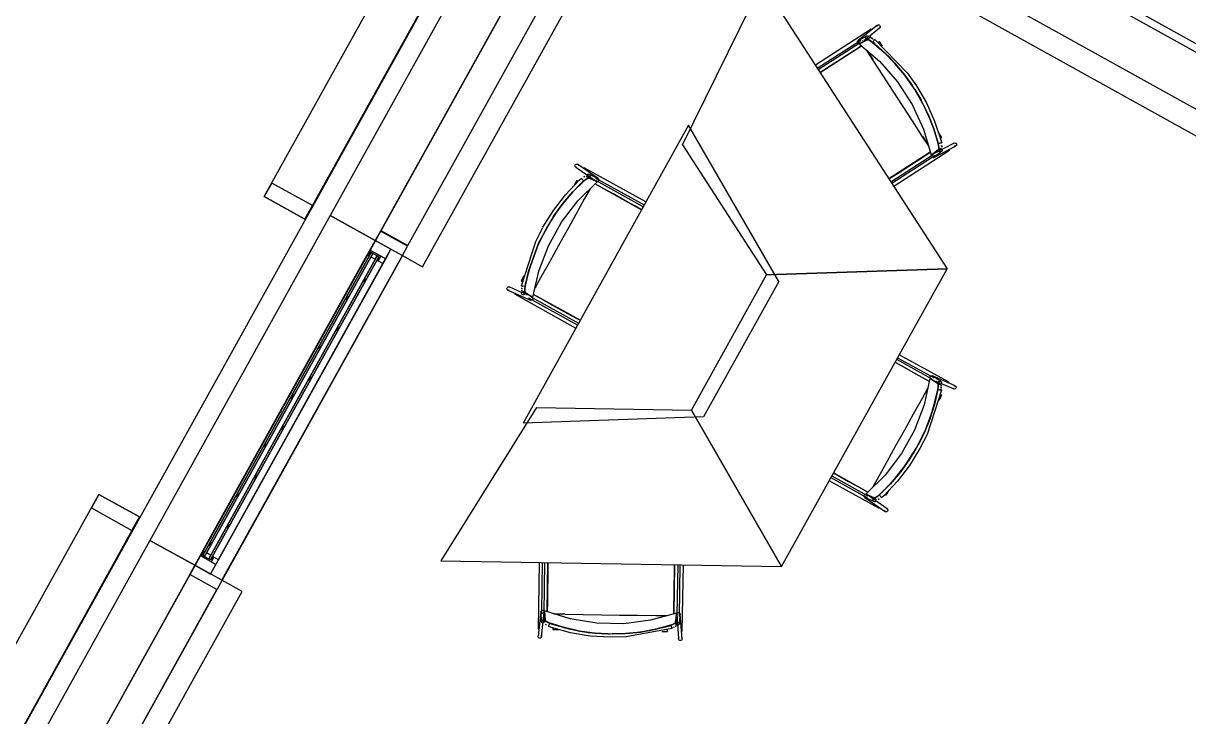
# Model space of a CAD drawing. Header units: metres. Extents: x 2.3 to 42.8, y 0.9 to 31.9.
# Drawn here: x 23.883 to 25.364, y 23.881 to 24.763 of the extents above; entities that cross this region are included whole.
import ezdxf

# ---------------------------------------------------------------- set-up
doc = ezdxf.new("R2010")
doc.units = ezdxf.units.M
for name, color, linetype in [('ARREDI', 9, 'Continuous'), ('INFISSI_VETRATE', 4, 'Continuous'), ('PARETI_STRUTTURE', 7, 'Continuous'), ('PORTE_SCALE', 2, 'Continuous')]:
    doc.layers.add(name, color=color, linetype=linetype)

msp = doc.modelspace()

# ---------------------------------------------------------------- linework, layer by layer
at = {"layer": 'ARREDI'}
for points in [[(25.5648, 26.8977), (21.4984, 19.5741)], [(24.7207, 24.6086), (24.8219, 24.8147), (25.0571, 24.4509)], [(24.9611, 24.7548), (24.9608, 24.7553), (24.9606, 24.7555), (24.9606, 24.7555), (24.9606, 24.7555)], [(24.9614, 24.7543), (24.9611, 24.7548)], [(24.9679, 24.7591), (24.9681, 24.7598), (24.9685, 24.7604), (24.9687, 24.7606), (24.9687, 24.7606), (24.9691, 24.7609), (24.9698, 24.761), (24.9706, 24.761), (24.9713, 24.7607), (24.9718, 24.7601), (24.9721, 24.7594), (24.9722, 24.7587)], [(24.9722, 24.7587), (24.972, 24.758), (24.9716, 24.7574), (24.9714, 24.7572), (24.9714, 24.7572), (24.971, 24.7569), (24.9702, 24.7567)], [(24.9432, 24.7396), (24.9434, 24.7403), (24.9438, 24.7409), (24.944, 24.7411), (24.944, 24.7411), (24.9444, 24.7413), (24.9451, 24.7415), (24.9459, 24.7415), (24.9466, 24.7411), (24.9471, 24.7406)], [(24.9463, 24.7374), (24.9455, 24.7372), (24.9448, 24.7373), (24.9441, 24.7376), (24.9436, 24.7381), (24.9433, 24.7388), (24.9432, 24.7396)], [(24.9625, 24.7389), (24.9605, 24.7404), (24.9586, 24.7415), (24.957, 24.7422), (24.9561, 24.7423), (24.9509, 24.7395), (24.9457, 24.7367), (24.9716, 24.7144), (24.9941, 24.6885), (25.0127, 24.6597), (25.027, 24.6286), (25.0368, 24.5958), (25.0415, 24.5994), (25.0462, 24.603)], [(24.9495, 24.7407), (24.9503, 24.7411)], [(24.9517, 24.7419), (24.9532, 24.7426), (24.957, 24.7447)], [(24.954, 24.7454), (24.9541, 24.7461), (24.9546, 24.7467), (24.955, 24.7471), (24.9552, 24.7472), (24.9558, 24.7473), (24.9559, 24.7473), (24.9566, 24.7473), (24.9573, 24.7469), (24.9578, 24.7464), (24.9581, 24.7457)], [(24.9582, 24.745), (24.958, 24.7443), (24.9576, 24.7436), (24.9571, 24.7433), (24.957, 24.7432), (24.9563, 24.743), (24.9563, 24.743), (24.9555, 24.7431), (24.9549, 24.7434), (24.9544, 24.744), (24.954, 24.7447), (24.954, 24.7454)], [(24.9561, 24.7423), (24.957, 24.7422), (24.9585, 24.7416), (24.9604, 24.7404), (24.9625, 24.7389)], [(24.9608, 24.7447), (24.9593, 24.7454)], [(24.9593, 24.7453), (24.9608, 24.7447)], [(24.9616, 24.7442), (24.9628, 24.7435)], [(24.9627, 24.7436), (24.9616, 24.7442)], [(24.9625, 24.7389), (24.9772, 24.7262), (24.9909, 24.7123), (25.0034, 24.6973), (25.013, 24.6837)], [(24.9626, 24.7393), (24.9627, 24.7395), (24.963, 24.7399), (24.9634, 24.7404)], [(25.013, 24.6837), (25.0034, 24.6973), (24.9909, 24.7122), (24.9773, 24.7261), (24.9626, 24.7388)], [(24.9634, 24.7404), (24.9639, 24.741), (24.9643, 24.7416), (24.9647, 24.7421), (24.965, 24.7425), (24.9652, 24.7427)], [(24.9638, 24.7427), (24.9647, 24.7421)], [(24.9647, 24.7421), (24.9639, 24.7427)], [(24.9652, 24.7427), (24.9652, 24.7427)], [(24.9713, 24.7401), (24.9711, 24.7399), (24.9707, 24.7397), (24.9701, 24.7393), (24.9695, 24.7389)], [(24.9484, 24.7344), (24.9396, 24.7287), (24.9287, 24.7217), (24.9179, 24.7147), (24.907, 24.7077), (24.8962, 24.7007)], [(24.9457, 24.7367), (24.947, 24.7386)], [(24.9551, 24.7286), (24.9627, 24.7169)], [(25.0333, 24.6077), (25.0255, 24.6197), (25.013, 24.6391), (25.0005, 24.6585), (24.9879, 24.6779), (24.9754, 24.6972), (24.9629, 24.7166), (24.9551, 24.7286)], [(25.016, 24.679), (25.0244, 24.6649)], [(25.0243, 24.6649), (25.016, 24.6789)], [(25.0457, 24.6104), (25.0401, 24.629), (25.033, 24.6471), (25.0246, 24.6644)], [(25.0247, 24.6643), (25.0331, 24.647), (25.0401, 24.6289), (25.0457, 24.6102)], [(24.8431, 24.4346), (24.7283, 24.6335), (24.5181, 24.2548)], [(24.7207, 24.6086), (24.8276, 24.4432)], [(25.0257, 24.6194), (25.0333, 24.6077)], [(25.0462, 24.603), (25.0465, 24.6039), (25.0465, 24.6056), (25.0462, 24.6078), (25.0457, 24.6102)], [(25.0457, 24.6102), (25.0463, 24.6077), (25.0465, 24.6055), (25.0465, 24.6038), (25.0462, 24.603)], [(25.0474, 24.6104), (25.0468, 24.6103), (25.0464, 24.6102), (25.0461, 24.6101)], [(25.0501, 24.6111), (25.0503, 24.6111), (25.0503, 24.6111), (25.0503, 24.6111), (25.05, 24.6111), (25.0495, 24.611), (25.0489, 24.6108), (25.0481, 24.6106)], [(25.0486, 24.6166), (25.0492, 24.617), (25.0498, 24.6174), (25.0502, 24.6177), (25.0504, 24.6178)], [(25.0501, 24.6076), (25.0503, 24.6063), (25.0503, 24.6055)], [(25.0503, 24.6063), (25.0501, 24.6076)], [(25.0651, 24.61), (25.0656, 24.6106), (25.066, 24.6108), (25.0662, 24.6109), (25.067, 24.6111), (25.0677, 24.6109)], [(25.0677, 24.6109), (25.0684, 24.6106), (25.0689, 24.61), (25.0691, 24.6093), (25.0691, 24.6085), (25.0689, 24.6078), (25.0684, 24.6073), (25.068, 24.607), (25.0678, 24.6069), (25.0671, 24.6067), (25.0663, 24.6069)], [(24.9832, 24.5652), (24.9866, 24.5674), (24.9994, 24.5756), (25.0122, 24.584), (25.0251, 24.5922), (25.0358, 24.5992)], [(25.0398, 24.5964), (25.0368, 24.5958)], [(25.0368, 24.5958), (25.0398, 24.5964)], [(25.0384, 24.5924), (25.0377, 24.5927), (25.0372, 24.5933), (25.037, 24.594), (25.037, 24.5947), (25.0372, 24.5954), (25.0377, 24.596)], [(25.0409, 24.5955), (25.0412, 24.5948), (25.0412, 24.594), (25.041, 24.5933), (25.0405, 24.5927), (25.0401, 24.5925), (25.0398, 24.5924), (25.0391, 24.5922), (25.0384, 24.5923)], [(25.0499, 24.6038), (25.0453, 24.6002), (25.0441, 24.5993)], [(25.0481, 24.5998), (25.0475, 24.6002), (25.047, 24.6007), (25.0467, 24.6014), (25.0467, 24.6022), (25.0469, 24.6029), (25.0469, 24.6029), (25.0474, 24.6034), (25.0475, 24.6035), (25.048, 24.6038), (25.0487, 24.6039)], [(25.0506, 24.6029), (25.0509, 24.6022), (25.0509, 24.6014), (25.0507, 24.6007), (25.0506, 24.6007), (25.0502, 24.6002), (25.0501, 24.6001), (25.0496, 24.5998), (25.0488, 24.5997), (25.0481, 24.5998)], [(25.0596, 24.6024), (25.0593, 24.6029)], [(25.0601, 24.6017), (25.0599, 24.602), (25.0596, 24.6024)], [(25.0601, 24.6017), (25.0601, 24.6017)], [(24.5843, 24.5816), (24.5843, 24.5823), (24.5845, 24.583), (24.585, 24.5836), (24.5857, 24.584), (24.5864, 24.5841), (24.5872, 24.5839), (24.5876, 24.5837), (24.5876, 24.5837), (24.5878, 24.5836), (24.5883, 24.583), (24.5885, 24.5823)], [(24.5863, 24.5798), (24.5856, 24.5799), (24.5852, 24.5801), (24.5851, 24.5801), (24.585, 24.5803), (24.5845, 24.5809), (24.5843, 24.5816)], [(24.5956, 24.5785), (24.5953, 24.5779)], [(24.596, 24.5792), (24.596, 24.5792), (24.596, 24.5792), (24.5958, 24.5789), (24.5956, 24.5785)], [(24.5208, 24.4285), (24.5205, 24.4261), (24.5204, 24.4238), (24.5205, 24.4221), (24.5209, 24.4213), (24.5258, 24.418), (24.5307, 24.4147), (24.5382, 24.4481), (24.5505, 24.4801), (24.5671, 24.5101), (24.5878, 24.5374), (24.6122, 24.5614), (24.6068, 24.5639), (24.6014, 24.5663)], [(24.5574, 24.5185), (24.5687, 24.534), (24.5814, 24.5488), (24.5952, 24.5625)], [(24.5951, 24.5624), (24.5813, 24.5487), (24.5687, 24.534), (24.5574, 24.5184)], [(24.5882, 24.562), (24.5876, 24.5624), (24.587, 24.5627), (24.5866, 24.5629), (24.5864, 24.5631)], [(24.5924, 24.566), (24.5923, 24.5661), (24.5923, 24.5661), (24.5923, 24.5661), (24.5925, 24.5659), (24.5928, 24.5655), (24.5932, 24.565), (24.5937, 24.5645), (24.5942, 24.5639)], [(24.5942, 24.5639), (24.5947, 24.5634), (24.595, 24.5631), (24.5951, 24.5629)], [(24.6014, 24.5663), (24.6005, 24.5662), (24.599, 24.5654), (24.5971, 24.5641), (24.5952, 24.5625)], [(24.5952, 24.5625), (24.5972, 24.5642), (24.5991, 24.5654), (24.6005, 24.5662), (24.6014, 24.5663)], [(24.5955, 24.5677), (24.5965, 24.5684)], [(24.5966, 24.5684), (24.5955, 24.5677)], [(24.5989, 24.5693), (24.6043, 24.5668), (24.6056, 24.5663)], [(24.6033, 24.5695), (24.6033, 24.5688), (24.603, 24.5681), (24.6026, 24.5675), (24.6019, 24.5672), (24.6012, 24.567), (24.6005, 24.5672), (24.6003, 24.5672), (24.5998, 24.5675), (24.5994, 24.5681), (24.5991, 24.5688)], [(24.5994, 24.5703), (24.5999, 24.5709), (24.6006, 24.5712), (24.6013, 24.5713), (24.6013, 24.5713), (24.602, 24.5712), (24.6021, 24.5712), (24.6026, 24.5708), (24.6031, 24.5702), (24.6033, 24.5695)], [(24.6102, 24.5638), (24.6122, 24.5614)], [(24.6122, 24.5614), (24.6102, 24.5638)], [(24.6105, 24.5652), (24.611, 24.5658), (24.6117, 24.5661), (24.6124, 24.5663), (24.6131, 24.5661), (24.6136, 24.5659), (24.6136, 24.5659), (24.6138, 24.5657), (24.6142, 24.5652), (24.6145, 24.5645)], [(24.6145, 24.5644), (24.6144, 24.5637), (24.6142, 24.563), (24.6137, 24.5624), (24.613, 24.5621), (24.6123, 24.5619)], [(24.6033, 24.5527), (24.5964, 24.5402), (24.5852, 24.5201), (24.574, 24.4999), (24.5628, 24.4797), (24.5516, 24.4595), (24.5404, 24.4394), (24.5334, 24.4269)], [(24.5966, 24.5405), (24.6033, 24.5527)], [(24.6687, 24.5261), (24.6609, 24.5305), (24.6475, 24.5379), (24.6342, 24.5453), (24.6208, 24.5528), (24.6096, 24.559)], [(24.5208, 24.4285), (24.5252, 24.4475), (24.5383, 24.4842), (24.5571, 24.5179)], [(24.557, 24.5179), (24.5383, 24.4842), (24.5252, 24.4476), (24.5209, 24.4287)], [(24.7321, 24.2711), (24.8468, 24.0723), (25.0571, 24.4509)], [(24.8468, 24.0723), (24.7321, 24.2711), (24.8276, 24.4432)], [(24.5005, 24.4238), (24.4998, 24.4236), (24.499, 24.4237), (24.4988, 24.4238), (24.4988, 24.4238), (24.4984, 24.424), (24.4979, 24.4246), (24.4976, 24.4253), (24.4975, 24.426), (24.4978, 24.4267), (24.4982, 24.4273), (24.4988, 24.4278)], [(24.4988, 24.4278), (24.4996, 24.4279), (24.5003, 24.4278), (24.5005, 24.4278), (24.5005, 24.4278), (24.501, 24.4275), (24.5015, 24.427)], [(24.5157, 24.4358), (24.5159, 24.4356), (24.5163, 24.4354), (24.5169, 24.4351), (24.5175, 24.4347)], [(24.5165, 24.4291), (24.5162, 24.4291), (24.5162, 24.4291), (24.5162, 24.4291)], [(24.5168, 24.4279), (24.517, 24.429)], [(24.517, 24.429), (24.5168, 24.4279)], [(24.5184, 24.4287), (24.5177, 24.4289), (24.517, 24.429)], [(24.5204, 24.4284), (24.5202, 24.4284), (24.5197, 24.4285), (24.5191, 24.4286)], [(24.5209, 24.4213), (24.5205, 24.4221), (24.5204, 24.4237), (24.5205, 24.426), (24.5208, 24.4285)], [(24.5334, 24.4268), (24.5402, 24.439)], [(24.8431, 24.4346), (24.7475, 24.2625)], [(24.5075, 24.4198), (24.5072, 24.4193), (24.5071, 24.4191)], [(24.5071, 24.419), (24.5071, 24.419)], [(24.5078, 24.4204), (24.5075, 24.4198)], [(24.5191, 24.4179), (24.5184, 24.4178), (24.5177, 24.4178), (24.5172, 24.4181), (24.517, 24.4182), (24.5166, 24.4187), (24.5165, 24.4187), (24.5163, 24.4194), (24.5162, 24.4201), (24.5164, 24.4208), (24.5169, 24.4214)], [(24.5165, 24.4243), (24.5167, 24.4226)], [(24.5166, 24.4255), (24.5167, 24.4266)], [(24.5167, 24.4265), (24.5166, 24.4253)], [(24.5167, 24.4227), (24.5166, 24.4243)], [(24.5175, 24.4219), (24.5183, 24.422), (24.519, 24.422), (24.5195, 24.4217), (24.5197, 24.4216), (24.5201, 24.4211), (24.5204, 24.4204), (24.5205, 24.4197), (24.5202, 24.419), (24.5198, 24.4184), (24.5191, 24.4179)], [(24.5233, 24.4176), (24.522, 24.4185), (24.5184, 24.421)], [(24.5294, 24.4112), (24.5286, 24.411), (24.5279, 24.4111), (24.5277, 24.4112), (24.5277, 24.4112), (24.5272, 24.4114), (24.5267, 24.412), (24.5264, 24.4127), (24.5264, 24.4134)], [(24.5307, 24.4147), (24.5284, 24.415)], [(24.5298, 24.4149), (24.5303, 24.4144), (24.5306, 24.4137), (24.5307, 24.4129), (24.5304, 24.4122), (24.53, 24.4116), (24.5294, 24.4112)], [(24.5315, 24.4182), (24.5406, 24.4131), (24.5519, 24.4068), (24.5632, 24.4006), (24.5745, 24.3943), (24.5858, 24.388), (24.5906, 24.3854)], [(25.0347, 24.3078), (25.0255, 24.3129), (25.0142, 24.3191), (25.0029, 24.3254), (24.9916, 24.3317)], [(25.0453, 24.2974), (25.0456, 24.2999), (25.0457, 24.3022), (25.0456, 24.3038), (25.0452, 24.3047), (25.0403, 24.308), (25.0354, 24.3113), (25.0279, 24.2779), (25.0157, 24.2458), (24.999, 24.2159), (24.9783, 24.1886), (24.954, 24.1645), (24.9594, 24.1621), (24.9648, 24.1597)], [(25.0354, 24.3112), (25.0377, 24.3109)], [(25.0363, 24.3111), (25.0358, 24.3116), (25.0355, 24.3123), (25.0355, 24.3131), (25.0357, 24.3138), (25.0361, 24.3144), (25.0368, 24.3148)], [(25.0368, 24.3148), (25.0375, 24.315), (25.0382, 24.3149), (25.0385, 24.3148), (25.0385, 24.3148), (25.0389, 24.3145), (25.0394, 24.314), (25.0397, 24.3133), (25.0397, 24.3126)], [(24.9628, 24.1733), (24.9698, 24.1858), (24.9809, 24.2059), (24.9921, 24.2261), (25.0034, 24.2463), (25.0146, 24.2665), (25.0257, 24.2866), (25.0327, 24.2991)], [(25.0453, 24.2974), (25.041, 24.2785), (25.0351, 24.2599), (25.0278, 24.2418), (25.0203, 24.2269)], [(25.0203, 24.2269), (25.0278, 24.2418), (25.0351, 24.2598), (25.0409, 24.2783), (25.0453, 24.2973)], [(25.0327, 24.2991), (25.0259, 24.2869)], [(25.0428, 24.3083), (25.0437, 24.3078)], [(25.0442, 24.3074), (25.0477, 24.305)], [(25.0453, 24.3047), (25.0456, 24.3039), (25.0458, 24.3022), (25.0457, 24.3), (25.0453, 24.2975)], [(25.0486, 24.3041), (25.0479, 24.3039), (25.0471, 24.304), (25.0466, 24.3043), (25.0465, 24.3043), (25.046, 24.3049), (25.0457, 24.3056), (25.0457, 24.3063), (25.0459, 24.307), (25.0464, 24.3076), (25.047, 24.308)], [(25.0457, 24.2976), (25.0459, 24.2975), (25.0464, 24.2975), (25.047, 24.2973)], [(25.047, 24.308), (25.0477, 24.3082), (25.0484, 24.3081), (25.049, 24.3079), (25.0491, 24.3078), (25.0496, 24.3073), (25.0496, 24.3073), (25.0499, 24.3066), (25.0499, 24.3058), (25.0497, 24.3051), (25.0492, 24.3045)], [(25.0477, 24.2972), (25.0485, 24.2971), (25.0491, 24.297)], [(25.0493, 24.2981), (25.0491, 24.297)], [(25.0491, 24.297), (25.0493, 24.298)], [(25.0496, 24.3017), (25.0494, 24.3034)], [(25.0494, 24.3033), (25.0496, 24.3016)], [(25.0495, 24.2994), (25.0495, 24.3007)], [(25.0495, 24.3005), (25.0495, 24.2993)], [(25.0496, 24.2969), (25.0499, 24.2969), (25.0499, 24.2968), (25.0499, 24.2968)], [(25.0583, 24.3056), (25.0586, 24.3062)], [(25.0586, 24.3062), (25.0589, 24.3066), (25.059, 24.3069)], [(25.0591, 24.307), (25.059, 24.3069)], [(25.0673, 24.2982), (25.0666, 24.298), (25.0658, 24.2981), (25.0656, 24.2982), (25.0656, 24.2982), (25.0652, 24.2985), (25.0647, 24.299)], [(25.0656, 24.3022), (25.0663, 24.3023), (25.0671, 24.3023), (25.0673, 24.3022), (25.0673, 24.3022), (25.0677, 24.3019), (25.0683, 24.3014), (25.0685, 24.3007), (25.0686, 24.2999), (25.0684, 24.2992), (25.0679, 24.2986), (25.0673, 24.2982)], [(25.0505, 24.2902), (25.0502, 24.2903), (25.0498, 24.2906), (25.0492, 24.2909), (25.0486, 24.2913)], [(24.5352, 24.2745), (24.4138, 24.0796), (24.8468, 24.0723)], [(24.5352, 24.2745), (24.7321, 24.2711)], [(24.7476, 24.2625), (24.5181, 24.2548)], [(25.0091, 24.2081), (25.0176, 24.222)], [(25.0176, 24.222), (25.0091, 24.208)], [(25.0087, 24.2075), (24.9974, 24.1919), (24.9847, 24.1772), (24.9709, 24.1635)], [(24.971, 24.1636), (24.9848, 24.1772), (24.9975, 24.192), (25.0087, 24.2075)], [(24.9129, 24.1912), (24.9186, 24.1881), (24.932, 24.1806), (24.9453, 24.1732), (24.9565, 24.167)], [(24.9696, 24.1855), (24.9628, 24.1733)], [(24.9517, 24.1615), (24.9517, 24.1623), (24.952, 24.163), (24.9525, 24.1635), (24.9531, 24.1639), (24.9538, 24.164)], [(24.9556, 24.1608), (24.9551, 24.1602), (24.9545, 24.1598), (24.9537, 24.1597), (24.953, 24.1599), (24.9526, 24.1601), (24.9526, 24.1601), (24.9524, 24.1602), (24.9519, 24.1608), (24.9517, 24.1615)], [(24.9559, 24.1622), (24.954, 24.1645)], [(24.954, 24.1645), (24.9559, 24.1622)], [(24.9709, 24.1635), (24.9689, 24.1618), (24.9671, 24.1605), (24.9656, 24.1598), (24.9647, 24.1597)], [(24.9648, 24.1597), (24.9656, 24.1598), (24.9671, 24.1606), (24.969, 24.1619), (24.9709, 24.1635)], [(24.9719, 24.1621), (24.9715, 24.1625), (24.9712, 24.1629), (24.971, 24.163)], [(24.9737, 24.1601), (24.9733, 24.1604), (24.9729, 24.1609), (24.9724, 24.1615), (24.9719, 24.162)], [(24.9779, 24.1639), (24.9785, 24.1636), (24.9791, 24.1633), (24.9795, 24.163), (24.9798, 24.1629)], [(24.9672, 24.1567), (24.9618, 24.1591), (24.9605, 24.1597)], [(24.9628, 24.1564), (24.9628, 24.1572), (24.9631, 24.1579), (24.9636, 24.1585), (24.9642, 24.1588), (24.965, 24.1589), (24.9657, 24.1588), (24.9658, 24.1588), (24.9663, 24.1584), (24.9667, 24.1578), (24.967, 24.1571)], [(24.9667, 24.1557), (24.9662, 24.1551), (24.9656, 24.1547), (24.9649, 24.1546), (24.9648, 24.1546), (24.9641, 24.1548), (24.964, 24.1548), (24.9635, 24.1551), (24.963, 24.1557), (24.9628, 24.1564)], [(24.9706, 24.1583), (24.9696, 24.1576)], [(24.9696, 24.1576), (24.9706, 24.1583)], [(24.9701, 24.1468), (24.9701, 24.1467), (24.9701, 24.1468), (24.9703, 24.1471), (24.9705, 24.1475)], [(24.9705, 24.1475), (24.9708, 24.1481)], [(24.9819, 24.1444), (24.9819, 24.1436), (24.9816, 24.1429), (24.9811, 24.1424), (24.9804, 24.142), (24.9797, 24.1419), (24.979, 24.142), (24.9785, 24.1423), (24.9785, 24.1423), (24.9783, 24.1424), (24.9779, 24.143), (24.9776, 24.1437)], [(24.9798, 24.1462), (24.9805, 24.1461), (24.981, 24.1458), (24.981, 24.1458), (24.9812, 24.1457), (24.9816, 24.1451), (24.9819, 24.1444)], [(24.0261, 24.1266), (23.8044, 23.7273)], [(24.5498, 24.0773), (24.5497, 24.0733), (24.5495, 24.058), (24.5492, 24.0428), (24.549, 24.0275), (24.5488, 24.0147)], [(24.7098, 24.012), (24.7099, 24.0224), (24.7102, 24.0353), (24.7104, 24.0483), (24.7106, 24.0612), (24.7108, 24.0741)], [(24.5428, 24.0125), (24.5421, 24.0127), (24.5415, 24.0131), (24.541, 24.0137), (24.5408, 24.0144), (24.5408, 24.0149), (24.5408, 24.0149), (24.5408, 24.0151), (24.5411, 24.0158), (24.5416, 24.0164)], [(24.5416, 24.0164), (24.5423, 24.0167), (24.5431, 24.0168), (24.5438, 24.0166), (24.5444, 24.0162), (24.5449, 24.0156)], [(24.5442, 24.013), (24.5454, 24.0158)], [(24.5454, 24.0158), (24.5442, 24.013)], [(24.7056, 23.9977), (24.7079, 23.9986), (24.71, 23.9995), (24.7114, 24.0005), (24.712, 24.0011), (24.7126, 24.007), (24.7132, 24.0129), (24.6802, 24.0039), (24.6462, 23.9996), (24.6119, 24.0001), (24.578, 24.0056), (24.5454, 24.0158), (24.5458, 24.0099), (24.5462, 24.004)], [(24.7134, 24.0121), (24.7137, 24.0128), (24.7141, 24.0134), (24.7148, 24.0137), (24.7155, 24.0139), (24.7163, 24.0138), (24.7169, 24.0134)], [(24.7169, 24.0134), (24.7174, 24.0129), (24.7177, 24.0122), (24.7177, 24.0119), (24.7177, 24.0114), (24.7175, 24.0107), (24.717, 24.0101), (24.7163, 24.0097)], [(24.5436, 24.0004), (24.5428, 24.0005), (24.5422, 24.0009), (24.5418, 24.0015), (24.5417, 24.0015), (24.5415, 24.0022), (24.5415, 24.0023), (24.5416, 24.0029), (24.5419, 24.0036), (24.5424, 24.0041)], [(24.5424, 24.0041), (24.5431, 24.0045), (24.5438, 24.0046), (24.5445, 24.0044), (24.5452, 24.004), (24.5456, 24.0034), (24.5456, 24.0034), (24.5458, 24.0028), (24.5458, 24.0026), (24.5458, 24.002), (24.5455, 24.0013)], [(24.5447, 24.0004), (24.5443, 24.0063), (24.5442, 24.0077)], [(24.5443, 24.0044), (24.5443, 24.0044)], [(24.5462, 24.004), (24.5467, 24.0032), (24.5481, 24.0023), (24.5501, 24.0012), (24.5524, 24.0003)], [(24.5524, 24.0003), (24.55, 24.0013), (24.548, 24.0023), (24.5467, 24.0033), (24.5462, 24.004)], [(24.5477, 23.9981), (24.5466, 23.9987)], [(24.5466, 23.9987), (24.5477, 23.9981)], [(24.5507, 23.9962), (24.5506, 23.996), (24.5506, 23.996), (24.5506, 23.996), (24.5507, 23.9963), (24.5509, 23.9968), (24.5511, 23.9974), (24.5514, 23.9981), (24.5516, 23.9988)], [(24.5516, 23.9988), (24.5518, 23.9994), (24.552, 23.9998), (24.5521, 24)], [(24.6091, 23.9877), (24.59, 23.9903), (24.571, 23.9946), (24.5524, 24.0003)], [(24.5525, 24.0003), (24.5711, 23.9945), (24.5901, 23.9903), (24.6091, 23.9877)], [(24.5712, 24.0118), (24.5572, 24.0121)], [(24.5572, 24.0121), (24.5716, 24.0118), (24.5946, 24.0114), (24.6177, 24.011), (24.6408, 24.0106), (24.6638, 24.0103), (24.6869, 24.0099), (24.7012, 24.0096)], [(24.7012, 24.0096), (24.6872, 24.0099)], [(24.712, 24.0012), (24.7115, 24.0005), (24.7101, 23.9996), (24.708, 23.9986), (24.7056, 23.9977)], [(24.7131, 23.998), (24.7126, 23.9985), (24.7123, 23.9992), (24.7123, 23.9998), (24.7123, 23.9999), (24.7125, 24.0006), (24.7125, 24.0006), (24.713, 24.0012), (24.7136, 24.0016), (24.7144, 24.0017), (24.7151, 24.0016), (24.7158, 24.0012)], [(24.7132, 24.0129), (24.714, 24.0108)], [(24.7141, 24.0051), (24.7139, 24.0034), (24.7135, 23.9991)], [(24.7158, 24.0012), (24.7163, 24.0007), (24.7165, 24), (24.7166, 23.9994), (24.7166, 23.9992), (24.7163, 23.9986), (24.7163, 23.9985), (24.7158, 23.998), (24.7152, 23.9976), (24.7145, 23.9975), (24.7137, 23.9976)], [(24.7143, 24.0076), (24.7142, 24.0066)], [(24.5373, 23.9932), (24.5373, 23.9932), (24.5373, 23.9932), (24.5376, 23.9932), (24.5381, 23.9931)], [(24.5407, 23.9817), (24.5401, 23.9813), (24.5393, 23.9812), (24.5386, 23.9814), (24.538, 23.9818), (24.5375, 23.9824), (24.5373, 23.9831), (24.5373, 23.9836), (24.5373, 23.9839), (24.5376, 23.9845), (24.5381, 23.9851)], [(24.5381, 23.9931), (24.5388, 23.9931)], [(24.5409, 23.9849), (24.5414, 23.9843), (24.5416, 23.9836), (24.5416, 23.9831), (24.5415, 23.9829), (24.5412, 23.9822), (24.5407, 23.9817)], [(24.5561, 23.9944), (24.5561, 23.9936), (24.5561, 23.993), (24.5561, 23.9925), (24.5561, 23.9922)], [(24.6097, 23.9876), (24.626, 23.9867)], [(24.626, 23.9867), (24.6097, 23.9876)], [(24.6316, 23.9866), (24.6483, 23.987), (24.6676, 23.989), (24.6867, 23.9926), (24.7055, 23.9977)], [(24.7056, 23.9977), (24.6868, 23.9926), (24.6677, 23.989), (24.6483, 23.987), (24.6316, 23.9866)], [(24.7017, 23.9898), (24.7017, 23.99), (24.7017, 23.9905), (24.7017, 23.9912), (24.7017, 23.9919)], [(24.7017, 23.9898), (24.7017, 23.9897)], [(24.7059, 23.9974), (24.706, 23.9972), (24.7062, 23.9968), (24.7064, 23.9962)], [(24.7064, 23.9962), (24.7066, 23.9955), (24.7068, 23.9948), (24.707, 23.9941), (24.7072, 23.9936), (24.7073, 23.9934)], [(24.708, 23.9945), (24.707, 23.9941)], [(24.707, 23.9941), (24.708, 23.9945)], [(24.7103, 23.9954), (24.7093, 23.9949)], [(24.7094, 23.995), (24.7105, 23.9955)], [(24.7128, 23.9968), (24.7113, 23.9959)], [(24.7114, 23.9959), (24.7128, 23.9968)], [(24.719, 23.9901), (24.7196, 23.9901)], [(24.7196, 23.9901), (24.7202, 23.9901), (24.7204, 23.9901), (24.7205, 23.9901), (24.7205, 23.9901)], [(24.7167, 23.9787), (24.7162, 23.9792), (24.7159, 23.9799), (24.7159, 23.9802), (24.7159, 23.9807), (24.7161, 23.9814), (24.7166, 23.982)], [(24.7194, 23.982), (24.7199, 23.9815), (24.7201, 23.9808), (24.7202, 23.9805), (24.7202, 23.98), (24.7199, 23.9793), (24.7194, 23.9787), (24.7188, 23.9784), (24.7181, 23.9782), (24.7173, 23.9783), (24.7167, 23.9787)]]:
    msp.add_lwpolyline(points, dxfattribs=at)
for points in [[(24.3716, 24.4804), (24.8399, 25.3237), (24.8055, 25.3429), (24.3372, 24.4995)], [(24.6852, 25.3144), (24.2456, 24.5227), (24.246, 24.5225), (24.6856, 25.3142)], [(25.4236, 24.6984), (24.7121, 25.0935), (24.6815, 25.0384), (25.393, 24.6433)], [(24.3435, 24.4637), (24.3502, 24.4759), (24.3302, 24.487), (24.3201, 24.4686), (24.3212, 24.468), (24.3247, 24.4742)], [(24.3233, 24.4717), (24.3214, 24.4682), (24.3228, 24.4674), (24.3247, 24.4709)], [(24.3247, 24.466), (24.3302, 24.463), (24.3327, 24.4675), (24.3272, 24.4705)], [(24.3324, 24.4621), (24.3341, 24.4611), (24.3357, 24.464), (24.334, 24.4649)], [(24.3435, 24.4637), (24.3374, 24.4671), (24.3341, 24.4611), (24.3402, 24.4578)], [(25.0571, 24.451), (24.8276, 24.4432)], [(24.9737, 24.16), (24.9737, 24.16), (24.9739, 24.1599), (24.9739, 24.1598), (24.9738, 24.1599)], [(24.0258, 24.1268), (23.8041, 23.7275), (23.8044, 23.7273), (24.0262, 24.1266)], [(24.1276, 24.0749), (24.1088, 24.0853), (24.1122, 24.0916), (24.1111, 24.0922), (24.1009, 24.0739), (24.1209, 24.0628)], [(24.1102, 24.0878), (24.1116, 24.0871), (24.1135, 24.0905), (24.1121, 24.0913)], [(24.1157, 24.0896), (24.1132, 24.0852), (24.1187, 24.0821), (24.1212, 24.0866)], [(24.1276, 24.0749), (24.1309, 24.0809), (24.1249, 24.0842), (24.1215, 24.0783)], [(24.1232, 24.0852), (24.1216, 24.0823), (24.1233, 24.0814), (24.1249, 24.0842)], [(23.8146, 23.5583), (23.8491, 23.5392), (24.1289, 24.0432), (24.0945, 24.0623)]]:
    msp.add_lwpolyline(points, close=True, dxfattribs=at)
at = {"layer": 'INFISSI_VETRATE'}
for points in [[(24.3137, 24.4332), (24.3197, 24.4392)], [(24.2914, 24.4109), (24.2975, 24.417)], [(24.2789, 24.3706), (24.285, 24.3766)], [(24.2566, 24.3483), (24.2627, 24.3544)], [(24.2442, 24.308), (24.2502, 24.314)], [(24.2219, 24.2857), (24.228, 24.2918)], [(24.2094, 24.2454), (24.2155, 24.2514)], [(24.1871, 24.2231), (24.1932, 24.2292)], [(24.1746, 24.1828), (24.1807, 24.1888)], [(24.1524, 24.1605), (24.1584, 24.1666)], [(24.1399, 24.1202), (24.146, 24.1263)], [(24.1176, 24.0979), (24.1237, 24.104)]]:
    msp.add_lwpolyline(points, dxfattribs=at)
at = {"layer": 'PARETI_STRUTTURE'}
for points in [[(27.0359, 29.4946), (26.8009, 29.0712), (26.5715, 28.6581), (26.0663, 27.7483), (25.7055, 27.0984), (25.5016, 26.7313), (25.1408, 26.0813), (24.2731, 24.5187), (24.0437, 24.1056), (23.759, 23.5927), (23.3981, 22.9428), (22.7559, 21.7862), (22.395, 21.1362), (22.185, 20.7579), (21.9556, 20.3449), (21.4373, 19.4113), (21.0764, 18.7614), (20.5364, 17.7889), (20.1756, 17.139), (19.7671, 16.4034), (19.5378, 15.9903), (18.2075, 13.5945)], [(26.7902, 28.9173), (19.6512, 16.0599)], [(25.1408, 26.0813), (25.1979, 26.0496), (25.1408, 26.0813), (24.2731, 24.5187), (24.3302, 24.487)], [(24.2408, 24.5141), (24.1892, 24.5428), (24.6336, 25.3431)], [(24.6804, 25.3058), (24.2504, 24.5313)], [(26.2115, 24.2722), (24.7427, 25.0878)], [(24.1353, 24.0548), (24.3647, 24.4678), (24.3905, 24.4535), (24.693, 24.9983)], [(24.693, 24.9983), (26.1618, 24.1827), (26.1762, 24.2085)], [(24.9606, 24.7555), (24.8897, 24.7097)], [(24.9687, 24.7606), (24.944, 24.7411)], [(24.9571, 24.7459), (24.9714, 24.7572)], [(24.8921, 24.7061), (24.9474, 24.7418)], [(24.9571, 24.7433), (24.9469, 24.7376)], [(24.9525, 24.7423), (24.9565, 24.7454)], [(24.9547, 24.7437), (24.9532, 24.7427)], [(25.0145, 24.6813), (24.9999, 24.7017), (24.9833, 24.7204), (24.9649, 24.7374), (24.9626, 24.7393)], [(24.9652, 24.7427), (25.0065, 24.7002), (25.0182, 24.6837)], [(24.9752, 24.7341), (24.9714, 24.7401)], [(24.9466, 24.7384), (24.8934, 24.704)], [(24.8958, 24.7004), (24.9484, 24.7344)], [(24.9467, 24.7377), (24.9475, 24.7383)], [(25.0461, 24.6101), (25.0384, 24.634), (25.0284, 24.657), (25.0161, 24.6789), (25.0145, 24.6813)], [(25.0182, 24.6837), (25.0308, 24.6618), (25.0413, 24.6387), (25.0493, 24.6148), (25.0503, 24.6111)], [(25.0504, 24.6178), (25.0463, 24.6242)], [(25.066, 24.6108), (25.0381, 24.5963)], [(25.0401, 24.5925), (25.068, 24.607)], [(25.0358, 24.5992), (24.9832, 24.5652)], [(24.9856, 24.5616), (25.0393, 24.5963)], [(25.0395, 24.5935), (24.9869, 24.5595)], [(24.9893, 24.5559), (25.0601, 24.6017)], [(25.0381, 24.5965), (25.0382, 24.5966), (25.0383, 24.5967), (25.0384, 24.5968), (25.0385, 24.5969), (25.0386, 24.5969), (25.0387, 24.597), (25.0388, 24.5971), (25.0389, 24.5972), (25.039, 24.5972), (25.0391, 24.5973), (25.0392, 24.5974), (25.0393, 24.5975), (25.0395, 24.5976), (25.0395, 24.5976), (25.0397, 24.5977), (25.0398, 24.5978), (25.0399, 24.5979), (25.04, 24.5979), (25.0401, 24.598), (25.0402, 24.5981), (25.0403, 24.5982), (25.0404, 24.5983), (25.0405, 24.5983), (25.0406, 24.5984), (25.0407, 24.5985), (25.0408, 24.5986), (25.0409, 24.5987), (25.041, 24.5987), (25.0411, 24.5988), (25.0412, 24.5989), (25.0413, 24.599), (25.0415, 24.599), (25.0415, 24.5991), (25.0417, 24.5992), (25.0418, 24.5993), (25.0419, 24.5994), (25.042, 24.5994), (25.0421, 24.5995), (25.0422, 24.5996), (25.0423, 24.5997), (25.0424, 24.5997), (25.0425, 24.5998), (25.0426, 24.5999), (25.0427, 24.6), (25.0428, 24.6001), (25.0429, 24.6001), (25.043, 24.6002), (25.0431, 24.6003), (25.0432, 24.6004), (25.0433, 24.6004), (25.0435, 24.6005), (25.0435, 24.6006), (25.0437, 24.6007), (25.0438, 24.6008), (25.0439, 24.6008), (25.044, 24.6009), (25.0441, 24.601), (25.0442, 24.6011), (25.0443, 24.6012), (25.0444, 24.6012), (25.0445, 24.6013), (25.0446, 24.6014), (25.0447, 24.6015), (25.0448, 24.6015), (25.0449, 24.6016), (25.045, 24.6017), (25.0451, 24.6018), (25.0452, 24.6019), (25.0453, 24.6019), (25.0455, 24.602), (25.0455, 24.6021), (25.0457, 24.6022), (25.0458, 24.6022), (25.0459, 24.6023), (25.046, 24.6024), (25.0461, 24.6025), (25.0462, 24.6026), (25.0463, 24.6026), (25.0464, 24.6027), (25.0465, 24.6028), (25.0466, 24.6029), (25.0467, 24.603), (25.0468, 24.603), (25.0469, 24.6031), (25.047, 24.6032), (25.0471, 24.6033), (25.0472, 24.6033), (25.0473, 24.6034), (25.0475, 24.6035), (25.0475, 24.6035)], [(25.0421, 24.5952), (25.0397, 24.5936)], [(25.0501, 24.6001), (25.0407, 24.5931)], [(25.046, 24.6007), (25.0469, 24.6012)], [(24.5852, 24.5801), (24.6111, 24.5623)], [(24.6136, 24.5659), (24.5876, 24.5837)], [(24.6741, 24.5359), (24.596, 24.5792)], [(24.5434, 24.5037), (24.5567, 24.5251), (24.5722, 24.5452), (24.5895, 24.5635), (24.5923, 24.5661)], [(24.5951, 24.5629), (24.5777, 24.5449), (24.5621, 24.5252), (24.5486, 24.5041), (24.5472, 24.5015)], [(24.5863, 24.5631), (24.5826, 24.5564)], [(24.6109, 24.5622), (24.6108, 24.5623), (24.6107, 24.5623), (24.6105, 24.5624), (24.6104, 24.5624), (24.6103, 24.5625), (24.6102, 24.5625), (24.6101, 24.5626), (24.61, 24.5627), (24.6098, 24.5627), (24.6097, 24.5628), (24.6096, 24.5628), (24.6095, 24.5629), (24.6094, 24.5629), (24.6092, 24.563), (24.6091, 24.5631), (24.609, 24.5631), (24.6089, 24.5632), (24.6088, 24.5632), (24.6087, 24.5633), (24.6085, 24.5633), (24.6084, 24.5634), (24.6083, 24.5634), (24.6082, 24.5635), (24.6081, 24.5636), (24.6079, 24.5636), (24.6078, 24.5637), (24.6077, 24.5637), (24.6076, 24.5638), (24.6075, 24.5638), (24.6074, 24.5639), (24.6072, 24.5639), (24.6071, 24.564), (24.607, 24.5641), (24.6069, 24.5641), (24.6068, 24.5642), (24.6066, 24.5642), (24.6065, 24.5643), (24.6064, 24.5643), (24.6063, 24.5644), (24.6062, 24.5645), (24.606, 24.5645), (24.6059, 24.5646), (24.6058, 24.5646), (24.6057, 24.5647), (24.6056, 24.5647), (24.6054, 24.5648), (24.6053, 24.5648), (24.6052, 24.5649), (24.6051, 24.565), (24.605, 24.565), (24.6049, 24.5651), (24.6047, 24.5651), (24.6046, 24.5652), (24.6045, 24.5652), (24.6044, 24.5653), (24.6043, 24.5653), (24.6041, 24.5654), (24.604, 24.5655), (24.6039, 24.5655), (24.6038, 24.5656), (24.6037, 24.5656), (24.6036, 24.5657), (24.6034, 24.5658), (24.6033, 24.5658), (24.6032, 24.5659), (24.6031, 24.5659), (24.603, 24.566), (24.6029, 24.566), (24.6027, 24.5661), (24.6026, 24.5661), (24.6025, 24.5662), (24.6024, 24.5663), (24.6023, 24.5663), (24.6021, 24.5664), (24.602, 24.5664), (24.6019, 24.5665), (24.6018, 24.5665), (24.6017, 24.5666), (24.6015, 24.5666), (24.6014, 24.5667), (24.6013, 24.5668), (24.6012, 24.5668), (24.6011, 24.5669), (24.6009, 24.5669), (24.6008, 24.567), (24.6007, 24.567), (24.6006, 24.5671), (24.6005, 24.5672), (24.6004, 24.5672), (24.6003, 24.5672)], [(24.6021, 24.5712), (24.6128, 24.5661)], [(24.6043, 24.5668), (24.6027, 24.5678)], [(24.6102, 24.5664), (24.6127, 24.565)], [(24.6708, 24.5299), (24.6106, 24.5634)], [(24.6129, 24.5649), (24.672, 24.5321)], [(24.6096, 24.5589), (24.6687, 24.5261)], [(24.5162, 24.4291), (24.5343, 24.4856), (24.5434, 24.5036)], [(24.3369, 24.499), (24.2156, 24.2804)], [(24.5472, 24.5015), (24.5361, 24.479), (24.5274, 24.4555), (24.521, 24.4313), (24.5204, 24.4284)], [(24.3402, 24.4578), (24.3502, 24.4759)], [(24.3502, 24.4759), (24.3647, 24.4678)], [(24.3647, 24.4678), (19.6293, 15.9394)], [(24.1111, 24.0922), (24.3201, 24.4686)], [(24.3201, 24.4686), (24.1111, 24.0922)], [(24.1208, 24.0809), (24.3348, 24.4663), (24.3327, 24.4675), (24.1187, 24.0821)], [(24.1309, 24.0809), (24.3402, 24.4578)], [(24.131, 24.0811), (24.34, 24.4575)], [(24.5172, 24.4205), (24.5005, 24.4278)], [(24.5191, 24.442), (24.5156, 24.4358)], [(24.4988, 24.4238), (24.5277, 24.4112)], [(24.5071, 24.419), (24.5852, 24.3756)], [(24.5226, 24.4181), (24.5182, 24.4201)], [(24.5195, 24.4217), (24.5294, 24.4154)], [(24.5203, 24.4194), (24.522, 24.4185)], [(24.5873, 24.3794), (24.5254, 24.4138)], [(24.5294, 24.4151), (24.5284, 24.4156)], [(24.5287, 24.4148), (24.5885, 24.3816)], [(24.5906, 24.3854), (24.5315, 24.4182)], [(25.0591, 24.307), (24.9964, 24.3417)], [(24.991, 24.332), (25.0346, 24.3078)], [(25.0374, 24.3112), (24.9931, 24.3358)], [(24.9943, 24.3379), (25.0407, 24.3122)], [(25.0367, 24.3108), (25.0377, 24.3104)], [(25.0466, 24.3043), (25.0368, 24.3106)], [(25.0673, 24.3022), (25.0385, 24.3148)], [(25.019, 24.2244), (25.03, 24.2469), (25.0387, 24.2704), (25.0451, 24.2947), (25.0457, 24.2976)], [(25.0499, 24.2968), (25.0319, 24.2404), (25.0227, 24.2223)], [(25.0437, 24.3078), (25.048, 24.3059)], [(25.0458, 24.3065), (25.0442, 24.3074)], [(25.0489, 24.3055), (25.0656, 24.2982)], [(24.2156, 24.2804), (24.0942, 24.0618)], [(25.047, 24.284), (25.0505, 24.2902)], [(24.971, 24.1631), (24.9885, 24.1811), (25.004, 24.2008), (25.0175, 24.2219), (25.019, 24.2244)], [(25.0227, 24.2223), (25.0094, 24.2008), (24.994, 24.1808), (24.9766, 24.1624), (24.9739, 24.1598)], [(24.9565, 24.167), (24.9129, 24.1913)], [(24.9075, 24.1815), (24.9701, 24.1468)], [(24.9532, 24.1611), (24.9096, 24.1853)], [(24.9108, 24.1875), (24.9556, 24.1626)], [(23.7477, 23.7476), (23.979, 24.1641)], [(23.9789, 24.1641), (24.0306, 24.1354)], [(24.981, 24.1458), (24.955, 24.1637)], [(24.9552, 24.1638), (24.9553, 24.1637), (24.9555, 24.1636), (24.9556, 24.1636), (24.9557, 24.1635), (24.9558, 24.1635), (24.9559, 24.1634), (24.9561, 24.1634), (24.9562, 24.1633), (24.9563, 24.1633), (24.9564, 24.1632), (24.9565, 24.1631), (24.9566, 24.1631), (24.9568, 24.163), (24.9569, 24.163), (24.957, 24.1629), (24.9571, 24.1629), (24.9572, 24.1628), (24.9574, 24.1627), (24.9575, 24.1627), (24.9576, 24.1626), (24.9577, 24.1626), (24.9578, 24.1625), (24.9579, 24.1625), (24.9581, 24.1624), (24.9582, 24.1624), (24.9583, 24.1623), (24.9584, 24.1622), (24.9585, 24.1622), (24.9587, 24.1621), (24.9588, 24.1621), (24.9589, 24.162), (24.959, 24.162), (24.9591, 24.1619), (24.9592, 24.1619), (24.9594, 24.1618), (24.9595, 24.1617), (24.9596, 24.1617), (24.9597, 24.1616), (24.9598, 24.1616), (24.96, 24.1615), (24.9601, 24.1615), (24.9602, 24.1614), (24.9603, 24.1613), (24.9604, 24.1613), (24.9606, 24.1612), (24.9607, 24.1612), (24.9608, 24.1611), (24.9609, 24.1611), (24.961, 24.161), (24.9612, 24.161), (24.9613, 24.1609), (24.9614, 24.1608), (24.9615, 24.1608), (24.9616, 24.1607), (24.9617, 24.1607), (24.9619, 24.1606), (24.962, 24.1606), (24.9621, 24.1605), (24.9622, 24.1605), (24.9623, 24.1604), (24.9625, 24.1603), (24.9626, 24.1603), (24.9627, 24.1602), (24.9628, 24.1602), (24.9629, 24.1601), (24.963, 24.1601), (24.9632, 24.16), (24.9633, 24.1599), (24.9634, 24.1599), (24.9635, 24.1598), (24.9636, 24.1598), (24.9638, 24.1597), (24.9639, 24.1597), (24.964, 24.1596), (24.9641, 24.1596), (24.9642, 24.1595), (24.9643, 24.1594), (24.9645, 24.1594), (24.9646, 24.1593), (24.9647, 24.1593), (24.9648, 24.1592), (24.9649, 24.1592), (24.9651, 24.1591), (24.9652, 24.1591), (24.9653, 24.159), (24.9654, 24.1589), (24.9655, 24.1589), (24.9657, 24.1588), (24.9658, 24.1588), (24.9658, 24.1587)], [(24.9798, 24.1629), (24.9835, 24.1696)], [(24.9526, 24.1601), (24.9785, 24.1423)], [(24.956, 24.1595), (24.9534, 24.161)], [(24.964, 24.1548), (24.9534, 24.1598)], [(24.9618, 24.1591), (24.9635, 24.1582)], [(24.021, 24.1182), (23.8089, 23.7361)], [(24.1009, 24.0739), (24.0438, 24.1056), (24.1009, 24.0739), (24.0438, 24.1056), (23.759, 23.5927), (23.8161, 23.561)], [(24.1353, 24.0548), (24.1009, 24.0739)], [(24.1209, 24.0628), (24.1309, 24.0809)], [(24.5387, 24.0775), (24.5373, 23.9932)], [(24.542, 24.0148), (24.543, 24.0774)], [(24.5455, 24.0774), (24.5444, 24.0134)], [(24.5488, 24.0147), (24.5498, 24.0773)], [(24.7108, 24.0746), (24.7097, 24.012)], [(24.7141, 24.0112), (24.7151, 24.0745)], [(24.7176, 24.0745), (24.7165, 24.0087)], [(24.7205, 23.9901), (24.7219, 24.0744)], [(23.8505, 23.5419), (23.8763, 23.5275), (24.1611, 24.0404), (24.1353, 24.0548)], [(24.5408, 24.0149), (24.5373, 23.9836)], [(24.5415, 24.0023), (24.541, 24.0141)], [(24.5416, 23.9831), (24.5451, 24.0144)], [(24.5419, 24.0116), (24.542, 24.0146)], [(24.5453, 24.0143), (24.5453, 24.0142), (24.5453, 24.014), (24.5453, 24.0139), (24.5453, 24.0138), (24.5453, 24.0136), (24.5453, 24.0135), (24.5453, 24.0134), (24.5453, 24.0132), (24.5453, 24.0131), (24.5454, 24.013), (24.5454, 24.0128), (24.5454, 24.0127), (24.5454, 24.0126), (24.5454, 24.0125), (24.5454, 24.0123), (24.5454, 24.0122), (24.5454, 24.0121), (24.5454, 24.0119), (24.5454, 24.0118), (24.5454, 24.0117), (24.5454, 24.0115), (24.5454, 24.0114), (24.5454, 24.0113), (24.5454, 24.0112), (24.5454, 24.011), (24.5455, 24.0109), (24.5455, 24.0107), (24.5455, 24.0106), (24.5455, 24.0105), (24.5455, 24.0104), (24.5455, 24.0102), (24.5455, 24.0101), (24.5455, 24.01), (24.5455, 24.0098), (24.5455, 24.0097), (24.5455, 24.0096), (24.5455, 24.0094), (24.5455, 24.0093), (24.5455, 24.0092), (24.5455, 24.0091), (24.5455, 24.0089), (24.5455, 24.0088), (24.5455, 24.0087), (24.5456, 24.0085), (24.5456, 24.0084), (24.5456, 24.0083), (24.5456, 24.0081), (24.5456, 24.008), (24.5456, 24.0079), (24.5456, 24.0077), (24.5456, 24.0076), (24.5456, 24.0075), (24.5456, 24.0073), (24.5456, 24.0072), (24.5456, 24.0071), (24.5456, 24.007), (24.5456, 24.0068), (24.5456, 24.0067), (24.5457, 24.0066), (24.5457, 24.0064), (24.5457, 24.0063), (24.5457, 24.0062), (24.5457, 24.006), (24.5457, 24.0059), (24.5457, 24.0058), (24.5457, 24.0056), (24.5457, 24.0055), (24.5457, 24.0054), (24.5457, 24.0052), (24.5457, 24.0051), (24.5457, 24.005), (24.5457, 24.0049), (24.5457, 24.0047), (24.5457, 24.0046), (24.5458, 24.0045), (24.5458, 24.0043), (24.5458, 24.0042), (24.5458, 24.0041), (24.5458, 24.0039), (24.5458, 24.0038), (24.5458, 24.0037), (24.5458, 24.0035), (24.5458, 24.0034), (24.5458, 24.0033), (24.5458, 24.0032), (24.5458, 24.003), (24.5458, 24.0029), (24.5458, 24.0028), (24.5458, 24.0026), (24.5458, 24.0026)], [(24.5443, 24.0063), (24.5443, 24.0044)], [(24.5521, 24), (24.5762, 23.9931), (24.6009, 23.9886), (24.6259, 23.9867), (24.6288, 23.9866)], [(24.7123, 23.9998), (24.7132, 24.0114)], [(24.7134, 24.0116), (24.7159, 23.9802)], [(24.7139, 24.0015), (24.7139, 24.0034)], [(24.7202, 23.9805), (24.7177, 24.0119)], [(24.6287, 23.9823), (24.6035, 23.9839), (24.5786, 23.9881), (24.5542, 23.9948), (24.5506, 23.996)], [(24.5561, 23.9922), (24.5637, 23.9921)], [(24.7073, 23.9933), (24.649, 23.9827), (24.6287, 23.9823)], [(24.6288, 23.9866), (24.6539, 23.9874), (24.6787, 23.9908), (24.7031, 23.9966), (24.7059, 23.9974)], [(24.6945, 23.9898), (24.7017, 23.9897)]]:
    msp.add_lwpolyline(points, dxfattribs=at)
for points in [[(24.3716, 24.4804), (24.8399, 25.3237), (24.8055, 25.3429), (24.3372, 24.4995)], [(25.4236, 24.6984), (24.7121, 25.0935), (24.6815, 25.0384), (25.393, 24.6433)], [(24.1988, 24.56), (24.1892, 24.5428), (24.2408, 24.5141), (24.2504, 24.5313)], [(24.3302, 24.487), (24.2731, 24.5187)], [(24.3369, 24.499), (24.3302, 24.487), (24.3647, 24.4678), (24.3714, 24.4799)], [(24.3302, 24.487), (24.1009, 24.0739), (24.1209, 24.0628), (24.3502, 24.4759)], [(24.3272, 24.4705), (24.1132, 24.0851), (24.1112, 24.0863), (24.3251, 24.4717)], [(24.3251, 24.4717), (24.1112, 24.0863), (24.1132, 24.0852), (24.3272, 24.4705)], [(24.1208, 24.0809), (24.1187, 24.0821), (24.3327, 24.4675), (24.3348, 24.4663)], [(23.9789, 24.1641), (23.9694, 24.1469), (24.021, 24.1182), (24.0306, 24.1354)], [(23.8146, 23.5583), (23.8491, 23.5392), (24.1289, 24.0432), (24.0945, 24.0623)]]:
    msp.add_lwpolyline(points, close=True, dxfattribs=at)
at = {"layer": 'PORTE_SCALE'}
for centre, radius, start, end in [((30.1919, 15.3644), 10.7452, 119.16788, 119.23057), ((19.3469, 15.4543), 10.5309, 57.21652, 57.28049), ((32.7968, 23.3447), 8.1067, 175.2847, 175.36782)]:
    msp.add_arc(centre, radius, start, end, dxfattribs=at)

doc.saveas('drawing.dxf')
